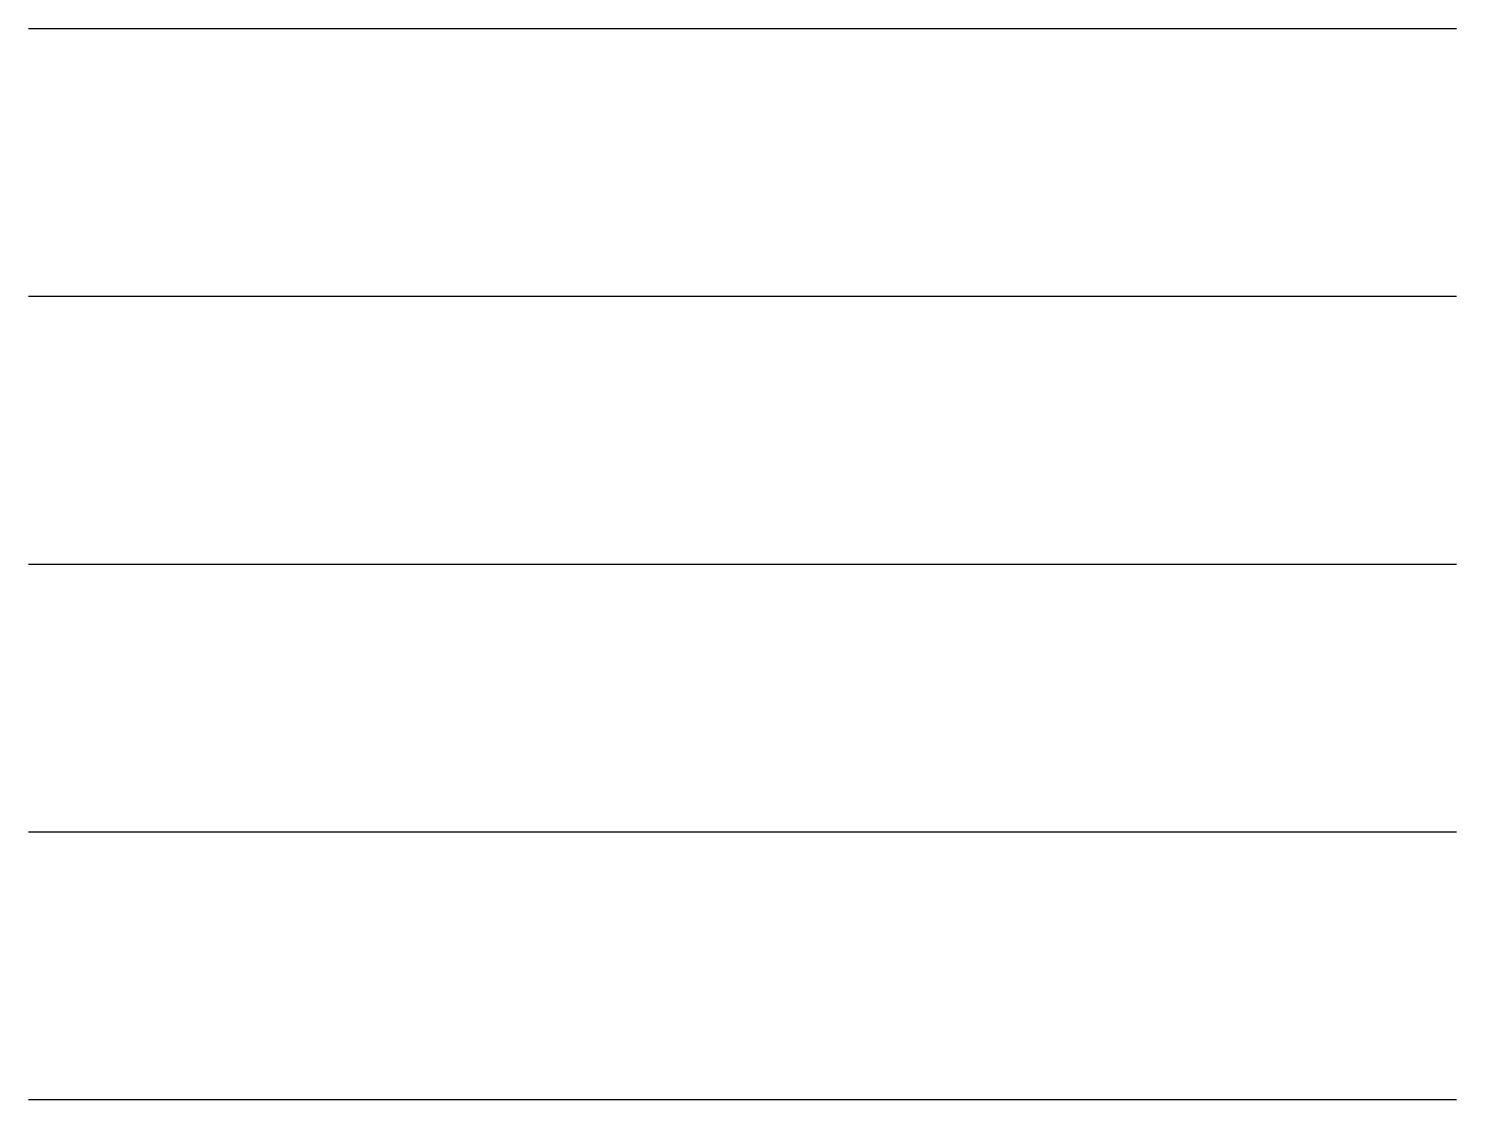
# Model space of a CAD drawing. Units: millimetres at full size, sheet at 1:100. Extents: x -15551 to 8939, y -15735 to 2633.
import ezdxf

# ---------------------------------------------------------------- set-up
doc = ezdxf.new("R2010")
doc.units = ezdxf.units.MM
doc.header["$LTSCALE"] = 100
doc.layers.add('0-0', color=7, linetype='Continuous')

msp = doc.modelspace()

# ---------------------------------------------------------------- linework, layer by layer
at = {"layer": '0-0'}
for p, q in [((-15551, 2632.7), (8938.8, 2632.7)), ((-15551, -1959.2), (8938.8, -1959.2)), ((-15551, -6551), (8938.8, -6551)), ((-15551, -11142.9), (8938.8, -11142.9)), ((-15551, -15734.7), (8938.8, -15734.7))]:
    msp.add_line(p, q, dxfattribs=at)

doc.saveas('drawing.dxf')
